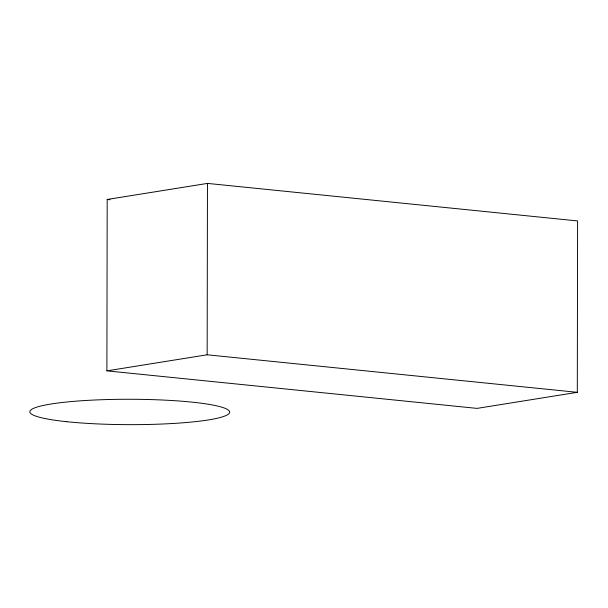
<?xml version="1.0" encoding="UTF-8"?>
<svg xmlns="http://www.w3.org/2000/svg" width="608" height="608" viewBox="0 0 608 608"><rect width="100%" height="100%" fill="white"/><g stroke="black" fill="none" stroke-linecap="round" stroke-linejoin="round"><path stroke-width="0.91" d="M106.894 370.857L107.19 199.47L207.457 183.403L577.6 220.932L577.304 392.32L477.037 408.386L106.894 370.857L207.161 354.791L577.304 392.32M207.161 354.791L207.457 183.403M107.19 199.47L110.025 199.758M66.819 421.709A99.902 12.692 0.1 0 0 228.418 414.124A99.902 12.692 0.1 0 0 94.05 400.041A99.902 12.692 0.1 0 0 66.819 421.709"/></g></svg>
